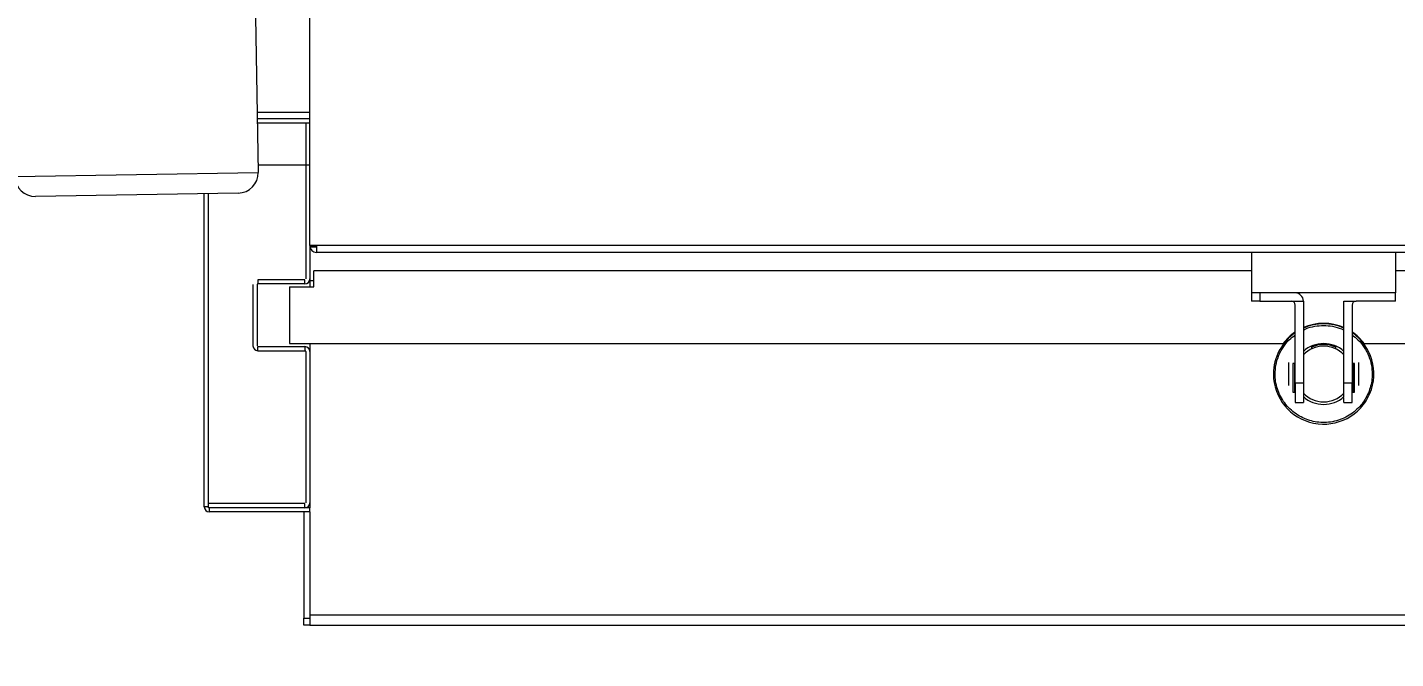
# Model space of a CAD drawing. Extents: x -2187 to 96136, y -11110 to 52208.
# Drawn here: x 50626 to 51301, y 18395 to 18707 of the extents above; entities that cross this region are included whole.
import ezdxf

# ---------------------------------------------------------------- set-up
doc = ezdxf.new("R2010")
doc.units = 0
doc.header["$LTSCALE"] = 1000
doc.header["$MEASUREMENT"] = 0
doc.linetypes.add('ACAD_ISO02W100', pattern=[15, 12, -3])
doc.styles.add('-黑体', font='simhei.ttf')
doc.styles.add('HZHT', font='hztxt_e.shx', dxfattribs={"width": 1.5, "bigfont": 'hztxt.shx'})
doc.dimstyles.new('75', dxfattribs={"dimscale": 100, "dimtxt": 3, "dimasz": 1, "dimexe": 1, "dimexo": 1, "dimgap": 0.2, "dimtad": 1, "dimdec": 0, "dimrnd": 10, "dimzin": 0, "dimdsep": 46, "dimtxsty": 'HZHT', "dimblk1": 'ARCHTICK', "dimblk2": 'ARCHTICK', "dimsah": 1, "dimcen": 1, "dimdle": 0.5, "dimclrd": 1, "dimclre": 1, "dimadec": 0, "dimazin": 0, "dimtfac": 1, "dimtdec": 0, "dimtix": 1, "dimtmove": 2, "dimatfit": 3, "dimfxl": 0, "dimtolj": 1, "dimtzin": 0, "dimarcsym": 0})

# ---------------------------------------------------------------- blocks, each defined once
blk = doc.blocks.new('_ArchTick')
at = {"color": 0, "linetype": 'ByBlock', "const_width": 0.4}
blk.add_lwpolyline([(-0.5, -0.5), (0.5, 0.5)], dxfattribs=at)
blk = doc.blocks.new('*D129')
at = {"color": 1, "linetype": 'ACAD_ISO02W100', "lineweight": -2, "ltscale": 750}
for p, q in [((50290.1, 18544.5), (50290.1, 17223.45)), ((52300.1, 18544.5), (52300.1, 17223.45)), ((50240.1, 17323.45), (50759.39, 17323.45)), ((52350.1, 17323.45), (51628.61, 17323.45))]:
    blk.add_line(p, q, dxfattribs=at)
at = {"layer": 'Defpoints', "color": 0, "linetype": 'ACAD_ISO02W100', "ltscale": 750}
for p in [(50290.1, 18644.5), (52300.1, 18644.5), (52300.1, 17323.45)]:
    blk.add_point(p, dxfattribs=at)
at = {"color": 1, "linetype": 'ACAD_ISO02W100', "lineweight": -2, "ltscale": 750, "xscale": 100, "yscale": 100, "zscale": 100, "rotation": 180}
blk.add_blockref('_ArchTick', (50290.1, 17323.45), dxfattribs=at)
at = {"color": 1, "linetype": 'ACAD_ISO02W100', "lineweight": -2, "ltscale": 750, "xscale": 100, "yscale": 100, "zscale": 100}
blk.add_blockref('_ArchTick', (52300.1, 17323.45), dxfattribs=at)
at = {"color": 0, "linetype": 'ACAD_ISO02W100', "ltscale": 750, "insert": (51194, 17475.14), "char_height": 300, "attachment_point": 2, "style": '-黑体'}
blk.add_mtext('\\A1;2070', dxfattribs=at)

msp = doc.modelspace()

# ---------------------------------------------------------------- linework, layer by layer
at = {"color": 7, "linetype": 'Continuous', "lineweight": 15}
for p, q in [((50737.689, 18751.578), (50739.633, 18634.97)), ((50765.097, 18598.901), (50765.097, 18715.501)), ((50765.097, 18664.501), (50739.141, 18664.501)), ((50765.097, 18661.501), (50739.191, 18661.501)), ((50739.224, 18659.501), (50765.097, 18659.501)), ((50763.097, 18659.501), (50763.097, 18582.401)), ((50739.569, 18638.784), (50765.097, 18638.784)), ((50619.65, 18632.97), (50739.633, 18634.97)), ((50729.801, 18624.805), (50629.815, 18623.138)), ((50713.097, 18469.901), (50713.097, 18624.527)), ((50715.097, 18469.901), (50715.097, 18624.56)), ((50768.497, 18598.901), (50765.097, 18598.901)), ((50765.097, 18598.901), (50765.097, 18582.401)), ((50768.497, 18598.501), (50765.097, 18598.501)), ((51761.697, 18598.901), (50768.497, 18598.901)), ((50768.497, 18598.901), (50768.497, 18595.501)), ((51761.697, 18598.901), (50768.497, 18598.901)), ((51229.597, 18595.501), (50768.497, 18595.501)), ((51300.597, 18595.501), (51229.597, 18595.501)), ((51229.597, 18595.501), (51229.597, 18575.501)), ((51300.597, 18595.501), (51300.597, 18575.501)), ((51761.697, 18595.501), (51300.597, 18595.501)), ((50767.097, 18578.501), (50767.097, 18586.501)), ((51229.597, 18586.501), (50767.097, 18586.501)), ((51763.097, 18586.501), (51300.597, 18586.501)), ((50737.097, 18579.601), (50737.097, 18549.401)), ((50739.097, 18579.601), (50739.097, 18549.401)), ((50762.697, 18582.001), (50739.497, 18582.001)), ((50739.497, 18582.001), (50739.497, 18580.001)), ((50762.697, 18580.001), (50739.497, 18580.001)), ((50755.097, 18578.501), (50755.097, 18550.501)), ((50755.097, 18578.501), (50767.097, 18578.501)), ((50762.697, 18580.001), (50762.697, 18582.001)), ((50765.097, 18582.401), (50765.097, 18581.501)), ((50765.097, 18581.501), (50765.097, 18578.501)), ((50767.097, 18581.501), (50765.097, 18581.501)), ((51300.597, 18575.501), (51229.597, 18575.501)), ((51229.597, 18575.501), (51229.597, 18571.501)), ((51233.597, 18571.501), (51229.597, 18571.501)), ((51233.597, 18575.501), (51233.597, 18571.501)), ((51251.097, 18575.501), (51233.597, 18575.501)), ((51233.597, 18571.501), (51249.097, 18571.501)), ((51249.097, 18571.501), (51255.097, 18571.501)), ((51255.097, 18571.501), (51255.097, 18531.003)), ((51275.097, 18531.003), (51275.097, 18571.501)), ((51275.097, 18571.501), (51281.097, 18571.501)), ((51296.597, 18571.501), (51281.097, 18571.501)), ((51300.597, 18571.501), (51296.597, 18571.501)), ((51300.597, 18571.501), (51300.597, 18575.501)), ((51251.097, 18531.003), (51251.097, 18569.501)), ((51279.097, 18569.501), (51279.097, 18531.003)), ((50755.097, 18550.501), (51245.097, 18550.501)), ((50765.097, 18550.501), (50765.097, 18546.601)), ((51245.497, 18551.02), (51245.817, 18551.02)), ((51247.127, 18552.52), (51246.784, 18552.52)), ((51248.677, 18554.02), (51248.303, 18554.02)), ((51281.891, 18554.02), (51281.516, 18554.02)), ((51283.409, 18552.52), (51283.066, 18552.52)), ((51284.377, 18551.02), (51284.697, 18551.02)), ((51285.097, 18550.501), (51775.097, 18550.501)), ((51285.097, 18550.501), (51775.097, 18550.501)), ((50739.497, 18549.001), (50762.697, 18549.001)), ((50739.497, 18547.001), (50739.497, 18549.001)), ((50739.497, 18547.001), (50762.697, 18547.001)), ((50762.697, 18549.001), (50762.697, 18547.001)), ((50763.097, 18546.601), (50763.097, 18471.901)), ((50765.097, 18546.601), (50765.097, 18471.901)), ((51259.097, 18549.221), (51259.097, 18548.743)), ((51259.097, 18548.743), (51259.097, 18547.779)), ((51271.097, 18548.743), (51271.097, 18549.205)), ((51271.097, 18547.869), (51271.097, 18548.743)), ((51247.797, 18541.201), (51247.797, 18535.501)), ((51249.897, 18540.767), (51249.897, 18526.501)), ((51250.697, 18540.767), (51249.897, 18540.767)), ((51250.697, 18540.767), (51250.697, 18526.501)), ((51280.297, 18540.767), (51279.497, 18540.767)), ((51279.497, 18540.767), (51279.497, 18526.501)), ((51280.297, 18526.501), (51280.297, 18540.767)), ((51282.397, 18529.801), (51282.397, 18541.201)), ((51247.797, 18535.501), (51247.797, 18529.801)), ((51255.097, 18531.003), (51251.097, 18531.003)), ((51251.097, 18531.003), (51251.097, 18521.501)), ((51255.097, 18531.003), (51255.097, 18528.29)), ((51275.097, 18528.29), (51275.097, 18531.003)), ((51279.097, 18531.003), (51275.097, 18531.003)), ((51279.097, 18521.501), (51279.097, 18531.003)), ((51249.897, 18526.501), (51250.697, 18526.501)), ((51255.097, 18528.29), (51255.097, 18526.03)), ((51255.097, 18526.03), (51255.097, 18524.321)), ((51255.097, 18524.091), (51255.097, 18521.501)), ((51275.097, 18526.03), (51275.097, 18528.29)), ((51275.097, 18524.321), (51275.097, 18526.03)), ((51275.097, 18521.501), (51275.097, 18523.981)), ((51279.497, 18526.501), (51280.297, 18526.501)), ((51251.097, 18521.501), (51255.097, 18521.501)), ((51275.097, 18521.501), (51279.097, 18521.501)), ((50715.097, 18469.901), (50713.097, 18469.901)), ((50762.697, 18471.501), (50715.097, 18471.501)), ((50715.097, 18469.501), (50715.097, 18471.501)), ((50762.697, 18469.501), (50715.097, 18469.501)), ((50765.097, 18469.501), (50715.497, 18469.501)), ((50715.497, 18469.501), (50715.497, 18467.501)), ((50762.697, 18469.501), (50762.697, 18471.501)), ((50765.097, 18471.901), (50765.097, 18469.501)), ((50765.097, 18467.501), (50765.097, 18469.501)), ((50765.097, 18467.501), (50715.497, 18467.501)), ((50762.097, 18467.501), (50762.097, 18415.001)), ((50765.097, 18467.501), (50765.097, 18415.001)), ((50762.097, 18415.001), (50765.097, 18415.001)), ((50762.097, 18411.501), (50762.097, 18415.001)), ((50765.097, 18416.601), (51765.097, 18416.601)), ((50765.097, 18416.601), (50765.097, 18411.501)), ((50765.097, 18416.601), (51765.097, 18416.601)), ((50765.097, 18411.501), (50762.097, 18411.501)), ((50765.097, 18411.501), (51765.097, 18411.501)), ((50765.097, 18411.501), (51765.097, 18411.501))]:
    msp.add_line(p, q, dxfattribs=at)
at = {"color": 8, "linetype": 'Continuous', "lineweight": 15}
msp.add_line((50768.497, 18598.101), (50765.097, 18598.101), dxfattribs=at)
at = {"color": 7, "linetype": 'Continuous', "lineweight": 15}
for centre, radius, start, end in [((50629.648, 18633.137), 10, 180.955104, 270.955104), ((50729.634, 18634.804), 10, 270.955104, 0.955104), ((50768.497, 18598.901), 3.4, 180, 270), ((50739.497, 18579.601), 0.4, 90, 180), ((50762.697, 18582.401), 2.4, 270, 0), ((51249.097, 18569.501), 2, 0, 90), ((51251.097, 18571.501), 4, 0, 90), ((51281.097, 18569.501), 2, 90, 180), ((51265.097, 18535.501), 25, 124.055798, 143.130102), ((51265.097, 18535.501), 25, 66.421822, 113.578178), ((51265.097, 18535.501), 24.75, 66.168992, 113.831008), ((51265.097, 18535.501), 25, 36.869898, 55.944202), ((50739.497, 18549.401), 2.4, 180, 270), ((51265.097, 18535.501), 24.75, 124.447897, 180), ((51265.097, 18535.501), 24.75, 180, 55.552103), ((51265.097, 18535.501), 15, 48.189685, 131.810315), ((51265.097, 18535.501), 14.538, 65.624283, 114.375717), ((50762.697, 18546.601), 2.4, 0, 90), ((50762.697, 18546.601), 0.4, 0, 90), ((51265.097, 18535.501), 13.773, 43.443049, 136.556951), ((51265.097, 18535.501), 13.773, 223.443049, 316.556951), ((51265.097, 18535.501), 15, 228.189685, 311.810315), ((50715.497, 18469.901), 2.4, 180, 270), ((50762.697, 18471.901), 2.4, 270, 0)]:
    msp.add_arc(centre, radius, start, end, dxfattribs=at)
at = {"color": 8, "linetype": 'Continuous', "lineweight": 15}
for points, knots in [([(51255.097, 18557.156), (51255.488, 18557.369), (51257.24, 18558.32), (51260.645, 18559.137), (51265.094, 18559.599), (51269.56, 18559.158), (51272.912, 18558.26), (51274.704, 18557.415), (51275.097, 18557.23)], [0, 0, 0, 0, 0.0645365, 0.2890037, 0.5007852, 0.7125668, 0.937034, 1, 1, 1, 1]), ([(51241.147, 18535.501), (51241.224, 18536.962), (51241.383, 18539.971), (51242.489, 18543.658), (51243.792, 18546.539), (51245.446, 18549.346), (51247.755, 18552.313), (51250.085, 18554.062), (51251.097, 18554.821)], [0, 0, 0, 0, 0.19391948, 0.39945466, 0.50664379, 0.6138096, 0.83243277, 1, 1, 1, 1]), ([(51279.097, 18554.821), (51280.108, 18554.062), (51282.437, 18552.312), (51285.255, 18548.711), (51287.479, 18544.439), (51288.808, 18539.97), (51288.969, 18536.962), (51289.047, 18535.501)], [0, 0, 0, 0, 0.1676133, 0.38629658, 0.60043552, 0.80602721, 1, 1, 1, 1])]:
    msp.add_open_spline(points, degree=3, knots=knots, dxfattribs=at)
at = {"color": 7, "linetype": 'Continuous', "lineweight": 15}
for points, knots in [([(51285.097, 18522.325), (51284.381, 18521.337), (51282.921, 18519.321), (51280.128, 18516.732), (51276.906, 18514.539), (51273.312, 18512.889), (51269.498, 18511.849), (51265.617, 18511.453), (51261.824, 18511.678), (51258.192, 18512.471), (51254.724, 18513.806), (51251.432, 18515.706), (51248.409, 18518.172), (51245.796, 18521.138), (51243.703, 18524.493), (51242.218, 18528.097), (51241.311, 18531.795), (51241.201, 18534.282), (51241.147, 18535.501)], [0, 0, 0, 0, 0.0596907, 0.1217259, 0.185429, 0.25, 0.314571, 0.3782741, 0.4403093, 0.5, 0.5596907, 0.6217259, 0.685429, 0.75, 0.814571, 0.8782741, 0.9403093, 1, 1, 1, 1]), ([(51289.047, 18535.501), (51288.999, 18534.345), (51288.902, 18532.019), (51288.109, 18528.602), (51286.892, 18525.313), (51285.693, 18523.318), (51285.097, 18522.325)], [0, 0, 0, 0, 0.2486697, 0.5, 0.7513303, 1, 1, 1, 1])]:
    msp.add_open_spline(points, degree=3, knots=knots, dxfattribs=at)

# ---------------------------------------------------------------- dimensions: what is measured, and where the dimension line sits
at = {"color": 1, "linetype": 'ACAD_ISO02W100', "ltscale": 750}
dim = msp.add_linear_dim(base=(52300.097, 17323.451), p1=(50290.097, 18644.501), p2=(52300.097, 18644.501), angle=180, text='2070', dimstyle='75', override={"dimtxsty": '-黑体', "dimfxl": 3.25}, dxfattribs=at)
dim.commit()
dim.dimension.update_dxf_attribs({"geometry": '*D129', "text_midpoint": (51193.999, 17323.451), "dimtype": 160})

doc.saveas('drawing.dxf')
